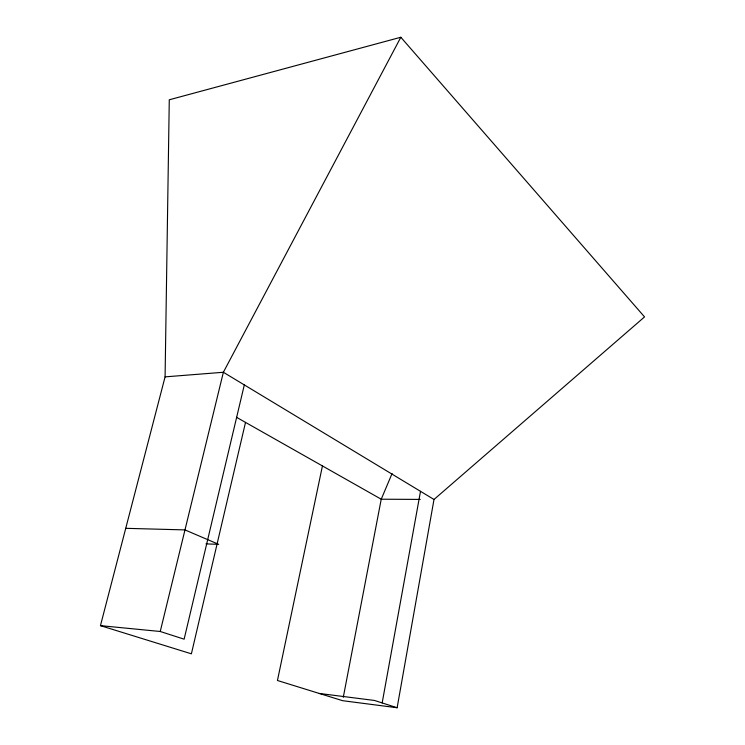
<?xml version="1.0" encoding="UTF-8"?>
<svg xmlns="http://www.w3.org/2000/svg" width="745" height="745" viewBox="0 0 745 745"><rect width="100%" height="100%" fill="white"/><g stroke="black" fill="none" stroke-linecap="round" stroke-linejoin="round"><path stroke-width="1.12" d="M245.515 422.396L191.391 653.821L100.454 625.642L165.083 376.868L169.273 99.793L400.829 37.25L644.546 316.904L434 499.476L397.132 707.75L342.635 700.691L277.447 680.492L322.436 465.932M382.166 702.935L420.506 491.328M343.287 697.283L381.235 499.215L392.075 473.531M244.313 384.914L184.127 639.182L160.24 631.49L100.454 625.642M160.24 631.49L223.37 372.267L400.829 37.25M165.083 376.868L223.37 372.267L434 499.476M420.236 499.411L381.235 499.215L236.472 417.274M125.737 528.326L184.974 529.909L218.676 544.344L206.011 543.887M319.279 693.455L374.484 700.458L397.132 707.75"/></g></svg>
